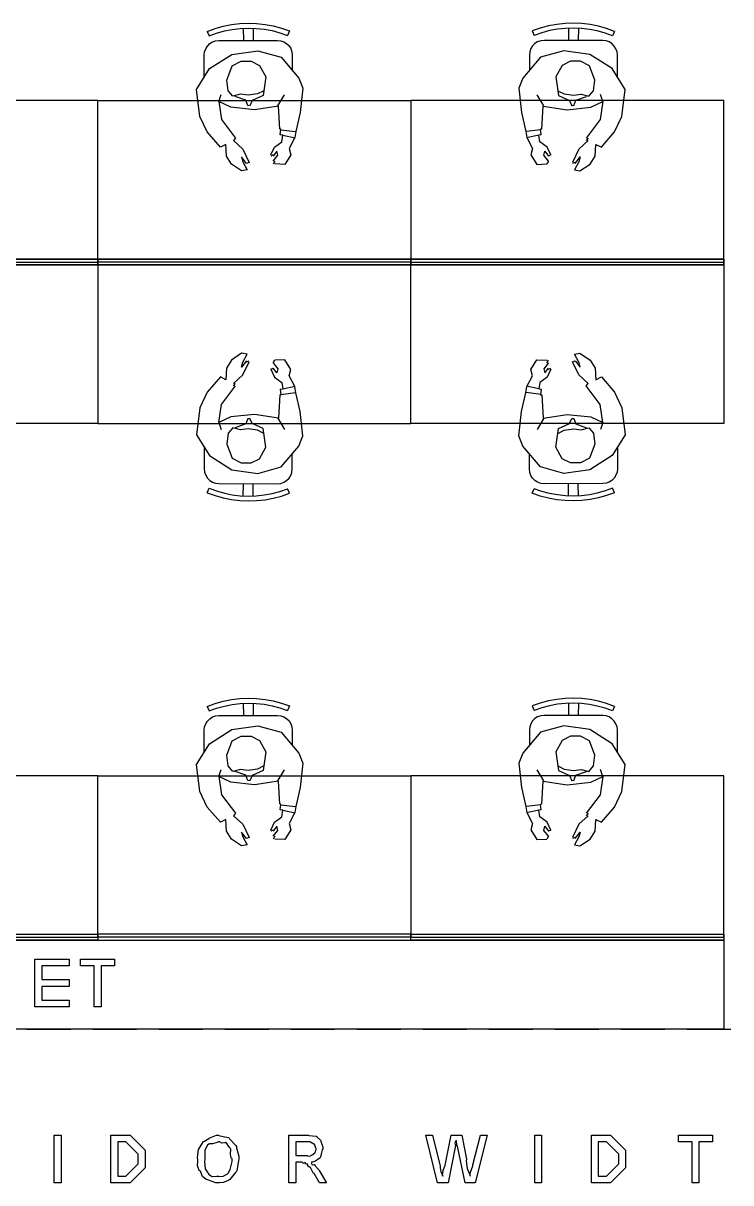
# Model space of a CAD drawing. Extents: x 0 to 23.4, y 0 to 16.5.
# Drawn here: x 14.991 to 15.941, y 7.637 to 9.192 of the extents above; entities that cross this region are included whole.
import ezdxf

# ---------------------------------------------------------------- set-up
doc = ezdxf.new("R2010")
doc.units = 0
doc.layers.get('0').update_dxf_attribs({"linetype": 'CONTINUOUS'})

msp = doc.modelspace()

# ---------------------------------------------------------------- linework, layer by layer
at = {"color": 0}
for points in [[(15.2383, 9.18143), (15.249, 9.18528), (15.2599, 9.18832), (15.271, 9.19054), (15.2821, 9.19189), (15.2935, 9.19239), (15.3047, 9.19206), (15.316, 9.19081), (15.3269, 9.18881), (15.3379, 9.18588), (15.3486, 9.18218)], [(15.2383, 9.18143), (15.2408, 9.17535)], [(15.2408, 9.17535), (15.251, 9.17904), (15.2614, 9.18192), (15.2719, 9.18403), (15.2826, 9.18533), (15.2935, 9.18582), (15.3042, 9.18549), (15.3149, 9.18435), (15.3256, 9.1824), (15.336, 9.17964), (15.3461, 9.17606)], [(15.2868, 9.18582), (15.2869, 9.16932)], [(15.3, 9.18588), (15.3, 9.16932)], [(15.3486, 9.18218), (15.3461, 9.17606)], [(15.7847, 9.18143), (15.7742, 9.18528), (15.7633, 9.18832), (15.7522, 9.19054), (15.7411, 9.19189), (15.7297, 9.19239), (15.7185, 9.19206), (15.7074, 9.19081), (15.6963, 9.18881), (15.6853, 9.18588), (15.6746, 9.18218)], [(15.6746, 9.18218), (15.6771, 9.17606)], [(15.7822, 9.17535), (15.7722, 9.17904), (15.7618, 9.18192), (15.7512, 9.18403), (15.7406, 9.18533), (15.7297, 9.18582), (15.719, 9.18549), (15.7083, 9.18435), (15.6976, 9.1824), (15.6872, 9.17964), (15.6771, 9.17606)], [(15.7232, 9.18588), (15.7232, 9.16932)], [(15.7364, 9.18582), (15.7363, 9.16932)], [(15.7847, 9.18143), (15.7822, 9.17535)], [(15.2344, 9.14953), (15.2349, 9.15392), (15.2364, 9.15804), (15.2386, 9.16178), (15.2418, 9.16493), (15.2456, 9.16726), (15.2496, 9.16872), (15.254, 9.16922)], [(15.254, 9.16922), (15.3328, 9.16938)], [(15.3328, 9.16938), (15.3371, 9.16889), (15.3412, 9.16749), (15.345, 9.16515), (15.3482, 9.162), (15.3506, 9.15831), (15.3519, 9.15414), (15.3525, 9.14974)], [(15.6904, 9.16938), (15.686, 9.16889), (15.6818, 9.16749), (15.6781, 9.16515), (15.675, 9.162), (15.6726, 9.15831), (15.6711, 9.15414), (15.6707, 9.14974)], [(15.7692, 9.16922), (15.6904, 9.16938)], [(15.7888, 9.14953), (15.7883, 9.15392), (15.7869, 9.15804), (15.7844, 9.16178), (15.7814, 9.16493), (15.7776, 9.16726), (15.7736, 9.16872), (15.7692, 9.16922)], [(15.2344, 9.12056), (15.2344, 9.14953)], [(15.2413, 9.13146), (15.2713, 9.15056)], [(15.2713, 9.15056), (15.3063, 9.15543)], [(15.3063, 9.15543), (15.3375, 9.14671)], [(15.3375, 9.14671), (15.3614, 9.11882)], [(15.3525, 9.14974), (15.3525, 9.12913)], [(15.6858, 9.14671), (15.6618, 9.11882)], [(15.6707, 9.14974), (15.6707, 9.12913)], [(15.7169, 9.15543), (15.6858, 9.14671)], [(15.7519, 9.15056), (15.7169, 9.15543)], [(15.7819, 9.13146), (15.7519, 9.15056)], [(15.7888, 9.12056), (15.7888, 9.14953)], [(15.2239, 9.10357), (15.2413, 9.13146)], [(15.2647, 9.11604), (15.2719, 9.13519)], [(15.2719, 9.13519), (15.2838, 9.14144)], [(15.2838, 9.14144), (15.2972, 9.14144)], [(15.2972, 9.14144), (15.3086, 9.13579)], [(15.3086, 9.13579), (15.3169, 9.12028)], [(15.7146, 9.13579), (15.7062, 9.12028)], [(15.726, 9.14144), (15.7146, 9.13579)], [(15.7393, 9.14144), (15.726, 9.14144)], [(15.7512, 9.13519), (15.7393, 9.14144)], [(15.7585, 9.11604), (15.7512, 9.13519)], [(15.7993, 9.10357), (15.7819, 9.13146)], [(15.2664, 9.10151), (15.2647, 9.11604)], [(15.3169, 9.12028), (15.3135, 9.09549)], [(15.3614, 9.11882), (15.3667, 9.10519)], [(15.6618, 9.11882), (15.6565, 9.10519)], [(15.7062, 9.12028), (15.7097, 9.09549)], [(15.7568, 9.10151), (15.7585, 9.11604)], [(15.2285, 9.06739), (15.2239, 9.10357)], [(15.2728, 9.09429), (15.2664, 9.10151)], [(15.3133, 9.1014), (15.3058, 9.09744)], [(15.3667, 9.10519), (15.3631, 9.07249)], [(15.6565, 9.10519), (15.6601, 9.07249)], [(15.7099, 9.1014), (15.7174, 9.09744)], [(15.7504, 9.09429), (15.7568, 9.10151)], [(15.7946, 9.06739), (15.7993, 9.10357)], [(15.0917, 9.08854), (14.6718, 9.08854)], [(15.0917, 8.87201), (15.0917, 9.08854)], [(15.0917, 9.08854), (15.5117, 9.08854)], [(15.0917, 8.87201), (15.0917, 9.08854)], [(15.2539, 9.0874), (15.2569, 9.09662)], [(15.2539, 9.0874), (15.2575, 9.06299)], [(15.2701, 9.07969), (15.2539, 9.0874)], [(15.2832, 9.097), (15.2728, 9.09429)], [(15.29, 9.08903), (15.2758, 9.09412)], [(15.2935, 9.09571), (15.2832, 9.097)], [(15.2928, 9.08203), (15.29, 9.08903)], [(15.3058, 9.09744), (15.2935, 9.09571)], [(15.2988, 9.08865), (15.2956, 9.08165)], [(15.3135, 9.09549), (15.2988, 9.08865)], [(15.3333, 9.08154), (15.3421, 9.0964)], [(15.5117, 9.08854), (15.5117, 8.87201)], [(15.9315, 9.08854), (15.5117, 9.08854)], [(15.5117, 9.08854), (15.5117, 8.87201)], [(15.6899, 9.08154), (15.6811, 9.0964)], [(15.7097, 9.09549), (15.7244, 9.08865)], [(15.7174, 9.09744), (15.7297, 9.09571)], [(15.7244, 9.08865), (15.7276, 9.08165)], [(15.7297, 9.09571), (15.74, 9.097)], [(15.7304, 9.08203), (15.7332, 9.08903)], [(15.7332, 9.08903), (15.7474, 9.09412)], [(15.74, 9.097), (15.7504, 9.09429)], [(15.7532, 9.07969), (15.7693, 9.0874)], [(15.7693, 9.0874), (15.7657, 9.06299)], [(15.7693, 9.0874), (15.7661, 9.09662)], [(15.9315, 8.87201), (15.9315, 9.08854)], [(15.3017, 9.07639), (15.2701, 9.07969)], [(15.2956, 9.08203), (15.2928, 9.08165)], [(15.334, 9.08117), (15.3017, 9.07639)], [(15.3358, 9.05029), (15.334, 9.08117)], [(15.3631, 9.07249), (15.3572, 9.04725)], [(15.6601, 9.07249), (15.666, 9.04725)], [(15.6874, 9.05029), (15.6892, 9.08117)], [(15.6892, 9.08117), (15.7215, 9.07639)], [(15.7215, 9.07639), (15.7532, 9.07969)], [(15.7304, 9.08203), (15.7276, 9.08165)], [(15.2382, 9.0465), (15.2285, 9.06739)], [(15.2575, 9.06299), (15.2765, 9.03819)], [(15.7657, 9.06299), (15.7468, 9.03819)], [(15.785, 9.0465), (15.7946, 9.06739)], [(15.256, 9.02599), (15.2382, 9.0465)], [(15.2765, 9.03819), (15.2735, 9.03483)], [(15.3374, 9.05029), (15.3358, 9.05013)], [(15.3365, 9.04249), (15.3374, 9.05013)], [(15.3397, 9.04249), (15.3365, 9.04215)], [(15.3371, 9.04953), (15.3567, 9.04715)], [(15.3386, 9.03342), (15.3397, 9.04215)], [(15.3397, 9.04215), (15.3565, 9.03863)], [(15.356, 9.03901), (15.3482, 9.02447)], [(15.3572, 9.04725), (15.356, 9.03901)], [(15.666, 9.04725), (15.6672, 9.03901)], [(15.6861, 9.04953), (15.6665, 9.04715)], [(15.6833, 9.04215), (15.6667, 9.03863)], [(15.6672, 9.03901), (15.6751, 9.02447)], [(15.6867, 9.04249), (15.6833, 9.04215)], [(15.6846, 9.03342), (15.6833, 9.04215)], [(15.6874, 9.05029), (15.6858, 9.05013)], [(15.6867, 9.04249), (15.6858, 9.05013)], [(15.7497, 9.03819), (15.7468, 9.03483)], [(15.7674, 9.02599), (15.785, 9.0465)], [(15.2635, 9.02989), (15.256, 9.02599)], [(15.2644, 9.01417), (15.2635, 9.02989)], [(15.2735, 9.03483), (15.2862, 9.02344)], [(15.2862, 9.02344), (15.2946, 9.00575)], [(15.3236, 9.01563), (15.3286, 9.02632)], [(15.3286, 9.02632), (15.3386, 9.03342)], [(15.3482, 9.02447), (15.3506, 9.016)], [(15.6751, 9.02447), (15.6726, 9.016)], [(15.6946, 9.02632), (15.6846, 9.03342)], [(15.6996, 9.01563), (15.6946, 9.02632)], [(15.7369, 9.02344), (15.7286, 9.00575)], [(15.7497, 9.03483), (15.7369, 9.02344)], [(15.7588, 9.01417), (15.7597, 9.02989)], [(15.7597, 9.02989), (15.7674, 9.02599)], [(15.2708, 9.00336), (15.2644, 9.01417)], [(15.2844, 9.01303), (15.286, 9.0064)], [(15.2911, 9.00439), (15.2844, 9.01303)], [(15.286, 9.0064), (15.2921, 8.99561)], [(15.3267, 9.01563), (15.3236, 9.01421)], [(15.3319, 9.02072), (15.3267, 9.01421)], [(15.3267, 9.00726), (15.3333, 9.01519)], [(15.329, 9.00726), (15.3267, 9.00364)], [(15.3333, 9.01519), (15.3319, 9.02072)], [(15.3506, 9.016), (15.3425, 9.00299)], [(15.6726, 9.016), (15.6807, 9.00299)], [(15.6899, 9.01519), (15.6913, 9.02072)], [(15.6965, 9.00726), (15.6899, 9.01519)], [(15.6913, 9.02072), (15.6965, 9.01421)], [(15.6965, 9.00726), (15.6942, 9.00364)], [(15.6996, 9.01563), (15.6965, 9.01421)], [(15.7372, 9.0064), (15.7311, 8.99561)], [(15.7321, 9.00439), (15.7387, 9.01303)], [(15.7387, 9.01303), (15.7372, 9.0064)], [(15.7524, 9.00336), (15.7588, 9.01417)], [(15.2846, 8.99442), (15.2708, 9.00336)], [(15.2921, 8.99561), (15.2846, 8.99442)], [(15.2946, 9.00575), (15.2911, 9.00439)], [(15.3425, 9.00299), (15.329, 9.00364)], [(15.6807, 9.00299), (15.6942, 9.00364)], [(15.7321, 9.00575), (15.7286, 9.00439)], [(15.7311, 8.99561), (15.7386, 8.99442)], [(15.7386, 8.99442), (15.7524, 9.00336)], [(14.6718, 8.87201), (15.0917, 8.87201)], [(14.6718, 8.87201), (15.0917, 8.87201)], [(15.0917, 8.87592), (15.0917, 8.87201)], [(15.0917, 8.87592), (15.0917, 8.87201)], [(15.0917, 8.87201), (15.0917, 8.65549)], [(15.0917, 8.86806), (15.0917, 8.87201)], [(15.5117, 8.87201), (15.0917, 8.87201)], [(15.0917, 8.87201), (15.0917, 8.65549)], [(15.0917, 8.86806), (15.0917, 8.87201)], [(15.5117, 8.87201), (15.0917, 8.87201)], [(15.5117, 8.65549), (15.5117, 8.87201)], [(15.5117, 8.65549), (15.5117, 8.87201)], [(15.5117, 8.87201), (15.9315, 8.87201)], [(15.5117, 8.87201), (15.9315, 8.87201)], [(15.9315, 8.87592), (15.9315, 8.87201)], [(15.9315, 8.87201), (15.9315, 8.65549)], [(15.9315, 8.86806), (15.9315, 8.87201)], [(15.2846, 8.74957), (15.2708, 8.74061)], [(15.2921, 8.74838), (15.2846, 8.74957)], [(15.286, 8.73757), (15.2921, 8.74838)], [(15.7311, 8.74838), (15.7386, 8.74957)], [(15.7372, 8.73757), (15.7311, 8.74838)], [(15.7386, 8.74957), (15.7524, 8.74061)], [(15.2644, 8.72982), (15.2635, 8.71414)], [(15.2708, 8.74061), (15.2644, 8.72982)], [(15.2911, 8.73958), (15.2844, 8.73101)], [(15.2844, 8.73101), (15.286, 8.73757)], [(15.2862, 8.72054), (15.2946, 8.73828)], [(15.2911, 8.73828), (15.2946, 8.73958)], [(15.3236, 8.72835), (15.3267, 8.72982)], [(15.3236, 8.72835), (15.3286, 8.71767)], [(15.3267, 8.73671), (15.329, 8.7404)], [(15.3267, 8.73671), (15.3333, 8.72879)], [(15.3319, 8.72325), (15.3267, 8.72982)], [(15.3425, 8.741), (15.329, 8.7404)], [(15.3333, 8.72879), (15.3319, 8.72325)], [(15.3506, 8.72797), (15.3425, 8.741)], [(15.3482, 8.71951), (15.3506, 8.72797)], [(15.6726, 8.72797), (15.6807, 8.741)], [(15.6751, 8.71951), (15.6726, 8.72797)], [(15.6807, 8.741), (15.6942, 8.7404)], [(15.6965, 8.73671), (15.6899, 8.72879)], [(15.6899, 8.72879), (15.6913, 8.72325)], [(15.6913, 8.72325), (15.6965, 8.72982)], [(15.6942, 8.73671), (15.6965, 8.7404)], [(15.6996, 8.72835), (15.6946, 8.71767)], [(15.6965, 8.72835), (15.6996, 8.72982)], [(15.7286, 8.73828), (15.7321, 8.73958)], [(15.7369, 8.72054), (15.7286, 8.73828)], [(15.7321, 8.73958), (15.7387, 8.73101)], [(15.7387, 8.73101), (15.7372, 8.73757)], [(15.7524, 8.74061), (15.7588, 8.72982)], [(15.7588, 8.72982), (15.7597, 8.71414)], [(15.256, 8.71799), (15.2382, 8.69749)], [(15.2635, 8.71414), (15.256, 8.71799)], [(15.2735, 8.70915), (15.2862, 8.72054)], [(15.3286, 8.71767), (15.3386, 8.71056)], [(15.3386, 8.71056), (15.3397, 8.70182)], [(15.356, 8.70497), (15.3482, 8.71951)], [(15.6672, 8.70497), (15.6751, 8.71951)], [(15.6846, 8.71056), (15.6833, 8.70182)], [(15.6946, 8.71767), (15.6846, 8.71056)], [(15.7497, 8.70915), (15.7369, 8.72054)], [(15.7597, 8.71414), (15.7674, 8.71799)], [(15.7674, 8.71799), (15.785, 8.69749)], [(15.2382, 8.69749), (15.2285, 8.67665)], [(15.2575, 8.68099), (15.2765, 8.70583)], [(15.2735, 8.70583), (15.2765, 8.70915)], [(15.3365, 8.7015), (15.3397, 8.70182)], [(15.3365, 8.7015), (15.3374, 8.69385)], [(15.3371, 8.6945), (15.3567, 8.69683)], [(15.3397, 8.70182), (15.3565, 8.7054)], [(15.3572, 8.69672), (15.356, 8.70497)], [(15.3631, 8.6715), (15.3572, 8.69672)], [(15.6601, 8.6715), (15.666, 8.69672)], [(15.666, 8.69672), (15.6672, 8.70497)], [(15.6861, 8.6945), (15.6665, 8.69683)], [(15.6833, 8.70182), (15.6667, 8.7054)], [(15.6833, 8.7015), (15.6867, 8.70182)], [(15.6867, 8.7015), (15.6858, 8.69385)], [(15.7468, 8.70583), (15.7497, 8.70915)], [(15.7657, 8.68099), (15.7468, 8.70583)], [(15.785, 8.69749), (15.7946, 8.67665)], [(15.2539, 8.65662), (15.2575, 8.68099)], [(15.3358, 8.69374), (15.334, 8.66282)], [(15.3358, 8.69374), (15.3374, 8.69385)], [(15.6858, 8.69374), (15.6874, 8.69385)], [(15.6874, 8.69374), (15.6892, 8.66282)], [(15.7693, 8.65662), (15.7657, 8.68099)], [(15.2285, 8.67665), (15.2239, 8.64046)], [(15.2701, 8.66428), (15.2539, 8.65662)], [(15.3017, 8.66764), (15.2701, 8.66428)], [(15.334, 8.66282), (15.3017, 8.66764)], [(15.3667, 8.63883), (15.3631, 8.6715)], [(15.6565, 8.63883), (15.6601, 8.6715)], [(15.6892, 8.66282), (15.7215, 8.66764)], [(15.7215, 8.66764), (15.7532, 8.66428)], [(15.7532, 8.66428), (15.7693, 8.65662)], [(15.7946, 8.67665), (15.7993, 8.64046)], [(15.0917, 8.65549), (14.6718, 8.65549)], [(15.0917, 8.65549), (15.5117, 8.65549)], [(15.2539, 8.65662), (15.2569, 8.64735)], [(15.2728, 8.64968), (15.2664, 8.64247)], [(15.2832, 8.64703), (15.2728, 8.64968)], [(15.29, 8.65494), (15.2758, 8.64985)], [(15.2935, 8.64833), (15.2832, 8.64703)], [(15.2928, 8.662), (15.29, 8.65494)], [(15.2928, 8.662), (15.2956, 8.66233)], [(15.3058, 8.6466), (15.2935, 8.64833)], [(15.2988, 8.65533), (15.2956, 8.66233)], [(15.3135, 8.64854), (15.2988, 8.65533)], [(15.3169, 8.62369), (15.3135, 8.64854)], [(15.3333, 8.66243), (15.3421, 8.64763)], [(15.9315, 8.65549), (15.5117, 8.65549)], [(15.6899, 8.66243), (15.6811, 8.64763)], [(15.7062, 8.62369), (15.7097, 8.64854)], [(15.7097, 8.64854), (15.7244, 8.65533)], [(15.7174, 8.6466), (15.7297, 8.64833)], [(15.7244, 8.65533), (15.7276, 8.66233)], [(15.7276, 8.662), (15.7304, 8.66233)], [(15.7297, 8.64833), (15.74, 8.64703)], [(15.7304, 8.662), (15.7332, 8.65494)], [(15.7332, 8.65494), (15.7474, 8.64985)], [(15.74, 8.64703), (15.7504, 8.64968)], [(15.7504, 8.64968), (15.7568, 8.64247)], [(15.7693, 8.65662), (15.7661, 8.64735)], [(15.2239, 8.64046), (15.2413, 8.61253)], [(15.2664, 8.64247), (15.2647, 8.62793)], [(15.3133, 8.64258), (15.3058, 8.6466)], [(15.3614, 8.62517), (15.3667, 8.63883)], [(15.6618, 8.62517), (15.6565, 8.63883)], [(15.7099, 8.64258), (15.7174, 8.6466)], [(15.7568, 8.64247), (15.7585, 8.62793)], [(15.7993, 8.64046), (15.7819, 8.61253)], [(15.2344, 8.62349), (15.2344, 8.59446)], [(15.2647, 8.62793), (15.2719, 8.60878)], [(15.3086, 8.60818), (15.3169, 8.62369)], [(15.3375, 8.59728), (15.3614, 8.62517)], [(15.6858, 8.59728), (15.6618, 8.62517)], [(15.7146, 8.60818), (15.7062, 8.62369)], [(15.7585, 8.62793), (15.7512, 8.60878)], [(15.7888, 8.62349), (15.7888, 8.59446)], [(15.2413, 8.61253), (15.2713, 8.59343)], [(15.2719, 8.60878), (15.2838, 8.60254)], [(15.2838, 8.60254), (15.2972, 8.60254)], [(15.2972, 8.60254), (15.3086, 8.60818)], [(15.3525, 8.59424), (15.3525, 8.61485)], [(15.6707, 8.59424), (15.6707, 8.61485)], [(15.726, 8.60254), (15.7146, 8.60818)], [(15.7393, 8.60254), (15.726, 8.60254)], [(15.7512, 8.60878), (15.7393, 8.60254)], [(15.7819, 8.61253), (15.7519, 8.59343)], [(15.2344, 8.59446), (15.2349, 8.59011), (15.2364, 8.58594), (15.2386, 8.58219), (15.2418, 8.5791), (15.2456, 8.57671), (15.2496, 8.57525), (15.254, 8.57476)], [(15.2713, 8.59343), (15.3063, 8.58854)], [(15.3063, 8.58854), (15.3375, 8.59728)], [(15.3328, 8.5746), (15.3371, 8.57508), (15.3412, 8.57656), (15.345, 8.57889), (15.3482, 8.58197), (15.3506, 8.58572), (15.3519, 8.58985), (15.3525, 8.59424)], [(15.6904, 8.5746), (15.686, 8.57508), (15.6818, 8.57656), (15.6781, 8.57889), (15.675, 8.58197), (15.6726, 8.58572), (15.6711, 8.58985), (15.6707, 8.59424)], [(15.7169, 8.58854), (15.6858, 8.59728)], [(15.7519, 8.59343), (15.7169, 8.58854)], [(15.7888, 8.59446), (15.7883, 8.59011), (15.7869, 8.58594), (15.7844, 8.58219), (15.7814, 8.5791), (15.7776, 8.57671), (15.7736, 8.57525), (15.7692, 8.57476)], [(15.254, 8.57476), (15.3328, 8.5746)], [(15.2868, 8.55817), (15.2869, 8.57471)], [(15.3, 8.55817), (15.3, 8.57465)], [(15.7692, 8.57476), (15.6904, 8.5746)], [(15.7232, 8.55817), (15.7232, 8.57465)], [(15.7364, 8.55817), (15.7363, 8.57471)], [(15.2383, 8.56261), (15.2408, 8.56868)], [(15.2383, 8.56261), (15.249, 8.55875), (15.2599, 8.55567), (15.271, 8.5535), (15.2821, 8.55208), (15.2935, 8.5516), (15.3047, 8.55197), (15.316, 8.55317), (15.3269, 8.55524), (15.3379, 8.55811), (15.3486, 8.56185)], [(15.2408, 8.56868), (15.251, 8.565), (15.2614, 8.56207), (15.2719, 8.55994), (15.2826, 8.55865), (15.2935, 8.55817), (15.3042, 8.55849), (15.3149, 8.55963), (15.3256, 8.56163), (15.336, 8.56435), (15.3461, 8.56793)], [(15.3486, 8.56185), (15.3461, 8.56793)], [(15.6746, 8.56185), (15.6771, 8.56793)], [(15.7847, 8.56261), (15.7742, 8.55875), (15.7633, 8.55567), (15.7522, 8.5535), (15.7411, 8.55208), (15.7297, 8.5516), (15.7185, 8.55197), (15.7074, 8.55317), (15.6963, 8.55524), (15.6853, 8.55811), (15.6746, 8.56185)], [(15.7822, 8.56868), (15.7722, 8.565), (15.7618, 8.56207), (15.7512, 8.55994), (15.7406, 8.55865), (15.7297, 8.55817), (15.719, 8.55849), (15.7083, 8.55963), (15.6976, 8.56163), (15.6872, 8.56435), (15.6771, 8.56793)], [(15.7847, 8.56261), (15.7822, 8.56868)], [(15.2383, 8.27593), (15.249, 8.27979), (15.2599, 8.28282), (15.271, 8.28504), (15.2821, 8.2864), (15.2935, 8.28694), (15.3047, 8.28657), (15.316, 8.28538), (15.3269, 8.28331), (15.3379, 8.28043), (15.3486, 8.27669)], [(15.2383, 8.27593), (15.2408, 8.26986)], [(15.2408, 8.26986), (15.251, 8.27354), (15.2614, 8.27647), (15.2719, 8.2786), (15.2826, 8.27989), (15.2935, 8.28038), (15.3042, 8.28006), (15.3149, 8.27886), (15.3256, 8.27692), (15.336, 8.27414), (15.3461, 8.27061)], [(15.2868, 8.28038), (15.2869, 8.26383)], [(15.3, 8.28038), (15.3, 8.26389)], [(15.3486, 8.27669), (15.3461, 8.27061)], [(15.7847, 8.27593), (15.7742, 8.27979), (15.7633, 8.28282), (15.7522, 8.28504), (15.7411, 8.2864), (15.7297, 8.28694), (15.7185, 8.28657), (15.7074, 8.28538), (15.6963, 8.28331), (15.6853, 8.28043), (15.6746, 8.27669)], [(15.6746, 8.27669), (15.6771, 8.27061)], [(15.7822, 8.26986), (15.7722, 8.27354), (15.7618, 8.27647), (15.7512, 8.2786), (15.7406, 8.27989), (15.7297, 8.28038), (15.719, 8.28006), (15.7083, 8.27886), (15.6976, 8.27692), (15.6872, 8.27414), (15.6771, 8.27061)], [(15.7232, 8.28038), (15.7232, 8.26389)], [(15.7364, 8.28038), (15.7363, 8.26383)], [(15.7847, 8.27593), (15.7822, 8.26986)], [(15.2344, 8.24403), (15.2349, 8.24843), (15.2364, 8.25261), (15.2386, 8.25635), (15.2418, 8.25944), (15.2456, 8.26183), (15.2496, 8.26329), (15.254, 8.26378)], [(15.254, 8.26378), (15.3328, 8.26394)], [(15.3328, 8.26394), (15.3371, 8.26346), (15.3412, 8.26199), (15.345, 8.25965), (15.3482, 8.25657), (15.3506, 8.25282), (15.3519, 8.24869), (15.3525, 8.24431)], [(15.6904, 8.26394), (15.686, 8.26346), (15.6818, 8.26199), (15.6781, 8.25965), (15.675, 8.25657), (15.6726, 8.25282), (15.6711, 8.24869), (15.6707, 8.24431)], [(15.7692, 8.26378), (15.6904, 8.26394)], [(15.7888, 8.24403), (15.7883, 8.24843), (15.7869, 8.25261), (15.7844, 8.25635), (15.7814, 8.25944), (15.7776, 8.26183), (15.7736, 8.26329), (15.7692, 8.26378)], [(15.2344, 8.21506), (15.2344, 8.24403)], [(15.2413, 8.22601), (15.2713, 8.24507)], [(15.2713, 8.24507), (15.3063, 8.25)], [(15.3063, 8.25), (15.3375, 8.24126)], [(15.3525, 8.24431), (15.3525, 8.22368)], [(15.6707, 8.24431), (15.6707, 8.22368)], [(15.7169, 8.25), (15.6858, 8.24126)], [(15.7519, 8.24507), (15.7169, 8.25)], [(15.7819, 8.22601), (15.7519, 8.24507)], [(15.7888, 8.21506), (15.7888, 8.24403)], [(15.2647, 8.21061), (15.2719, 8.22976)], [(15.2719, 8.22976), (15.2838, 8.23594)], [(15.2838, 8.23594), (15.2972, 8.236)], [(15.2972, 8.236), (15.3086, 8.23031)], [(15.3086, 8.23031), (15.3169, 8.21485)], [(15.3375, 8.24126), (15.3614, 8.21337)], [(15.6858, 8.24126), (15.6618, 8.21337)], [(15.7146, 8.23031), (15.7062, 8.21485)], [(15.726, 8.236), (15.7146, 8.23031)], [(15.7393, 8.23594), (15.726, 8.236)], [(15.7512, 8.22976), (15.7393, 8.23594)], [(15.7585, 8.21061), (15.7512, 8.22976)], [(15.2239, 8.19808), (15.2413, 8.22601)], [(15.3169, 8.21485), (15.3135, 8.19)], [(15.3614, 8.21337), (15.3667, 8.19971)], [(15.6618, 8.21337), (15.6565, 8.19971)], [(15.7062, 8.21485), (15.7097, 8.19)], [(15.7993, 8.19808), (15.7819, 8.22601)], [(15.2285, 8.16189), (15.2239, 8.19808)], [(15.2664, 8.19607), (15.2647, 8.21061)], [(15.3667, 8.19971), (15.3631, 8.16704)], [(15.6565, 8.19971), (15.6601, 8.16704)], [(15.7568, 8.19607), (15.7585, 8.21061)], [(15.7946, 8.16189), (15.7993, 8.19808)], [(15.0917, 8.18306), (14.6718, 8.18306)], [(15.0917, 7.96653), (15.0917, 8.18306)], [(15.0917, 8.18306), (15.5117, 8.18306)], [(15.0917, 7.96653), (15.0917, 8.18306)], [(15.2539, 8.18192), (15.2569, 8.19114)], [(15.2539, 8.18192), (15.2575, 8.1575)], [(15.2701, 8.17421), (15.2539, 8.18192)], [(15.2728, 8.18886), (15.2664, 8.19607)], [(15.2832, 8.19151), (15.2728, 8.18886)], [(15.29, 8.1836), (15.2758, 8.18864)], [(15.2935, 8.19021), (15.2832, 8.19151)], [(15.2928, 8.17654), (15.29, 8.1836)], [(15.3058, 8.19194), (15.2935, 8.19021)], [(15.2988, 8.18321), (15.2956, 8.17617)], [(15.3135, 8.19), (15.2988, 8.18321)], [(15.3133, 8.19596), (15.3058, 8.19194)], [(15.3333, 8.17611), (15.3421, 8.19092)], [(15.5117, 8.18306), (15.5117, 7.96653)], [(15.9315, 8.18306), (15.5117, 8.18306)], [(15.5117, 8.18306), (15.5117, 7.96653)], [(15.6899, 8.17611), (15.6811, 8.19092)], [(15.7097, 8.19), (15.7244, 8.18321)], [(15.7099, 8.19596), (15.7174, 8.19194)], [(15.7174, 8.19194), (15.7297, 8.19021)], [(15.7244, 8.18321), (15.7276, 8.17617)], [(15.7297, 8.19021), (15.74, 8.19151)], [(15.7304, 8.17654), (15.7332, 8.1836)], [(15.7332, 8.1836), (15.7474, 8.18864)], [(15.74, 8.19151), (15.7504, 8.18886)], [(15.7504, 8.18886), (15.7568, 8.19607)], [(15.7532, 8.17421), (15.7693, 8.18192)], [(15.7693, 8.18192), (15.7657, 8.1575)], [(15.7693, 8.18192), (15.7661, 8.19114)], [(15.9315, 7.96653), (15.9315, 8.18306)], [(15.3017, 8.1709), (15.2701, 8.17421)], [(15.2956, 8.17654), (15.2928, 8.17617)], [(15.334, 8.17572), (15.3017, 8.1709)], [(15.3358, 8.14481), (15.334, 8.17572)], [(15.3631, 8.16704), (15.3572, 8.14182)], [(15.6601, 8.16704), (15.666, 8.14182)], [(15.6874, 8.14481), (15.6892, 8.17572)], [(15.6892, 8.17572), (15.7215, 8.1709)], [(15.7215, 8.1709), (15.7532, 8.17421)], [(15.7304, 8.17654), (15.7276, 8.17617)], [(15.2382, 8.14106), (15.2285, 8.16189)], [(15.2575, 8.1575), (15.2765, 8.13271)], [(15.7657, 8.1575), (15.7468, 8.13271)], [(15.785, 8.14106), (15.7946, 8.16189)], [(15.256, 8.12056), (15.2382, 8.14106)], [(15.3374, 8.14481), (15.3358, 8.14464)], [(15.3365, 8.13704), (15.3374, 8.14464)], [(15.3397, 8.13704), (15.3365, 8.13672)], [(15.3371, 8.14404), (15.3567, 8.14165)], [(15.3386, 8.12799), (15.3397, 8.13672)], [(15.3397, 8.13672), (15.3565, 8.13314)], [(15.3572, 8.14182), (15.356, 8.13351)], [(15.666, 8.14182), (15.6672, 8.13351)], [(15.6861, 8.14404), (15.6665, 8.14165)], [(15.6833, 8.13672), (15.6667, 8.13314)], [(15.6867, 8.13704), (15.6833, 8.13672)], [(15.6846, 8.12799), (15.6833, 8.13672)], [(15.6874, 8.14481), (15.6858, 8.14464)], [(15.6867, 8.13704), (15.6858, 8.14464)], [(15.7674, 8.12056), (15.785, 8.14106)], [(15.2635, 8.1244), (15.256, 8.12056)], [(15.2644, 8.10872), (15.2635, 8.1244)], [(15.2765, 8.13271), (15.2735, 8.12939)], [(15.2735, 8.12939), (15.2862, 8.118)], [(15.3236, 8.11019), (15.3286, 8.12088)], [(15.3286, 8.12088), (15.3386, 8.12799)], [(15.356, 8.13351), (15.3482, 8.11903)], [(15.6672, 8.13351), (15.6751, 8.11903)], [(15.6946, 8.12088), (15.6846, 8.12799)], [(15.6996, 8.11019), (15.6946, 8.12088)], [(15.7497, 8.12939), (15.7369, 8.118)], [(15.7497, 8.13271), (15.7468, 8.12939)], [(15.7588, 8.10872), (15.7597, 8.1244)], [(15.7597, 8.1244), (15.7674, 8.12056)], [(15.2708, 8.09793), (15.2644, 8.10872)], [(15.2844, 8.10753), (15.286, 8.10092)], [(15.2911, 8.09896), (15.2844, 8.10753)], [(15.2862, 8.118), (15.2946, 8.10026)], [(15.3267, 8.11019), (15.3236, 8.10872)], [(15.3319, 8.11529), (15.3267, 8.10872)], [(15.3267, 8.10183), (15.3333, 8.10975)], [(15.3333, 8.10975), (15.3319, 8.11529)], [(15.3506, 8.11057), (15.3425, 8.09754)], [(15.3482, 8.11903), (15.3506, 8.11057)], [(15.6751, 8.11903), (15.6726, 8.11057)], [(15.6726, 8.11057), (15.6807, 8.09754)], [(15.6899, 8.10975), (15.6913, 8.11529)], [(15.6965, 8.10183), (15.6899, 8.10975)], [(15.6913, 8.11529), (15.6965, 8.10872)], [(15.6996, 8.11019), (15.6965, 8.10872)], [(15.7369, 8.118), (15.7286, 8.10026)], [(15.7321, 8.09896), (15.7387, 8.10753)], [(15.7387, 8.10753), (15.7372, 8.10092)], [(15.7524, 8.09793), (15.7588, 8.10872)], [(15.2846, 8.08897), (15.2708, 8.09793)], [(15.2921, 8.09017), (15.2846, 8.08897)], [(15.286, 8.10092), (15.2921, 8.09017)], [(15.2946, 8.10026), (15.2911, 8.09896)], [(15.329, 8.10183), (15.3267, 8.09814)], [(15.3425, 8.09754), (15.329, 8.09814)], [(15.6807, 8.09754), (15.6942, 8.09814)], [(15.6965, 8.10183), (15.6942, 8.09814)], [(15.7321, 8.10026), (15.7286, 8.09896)], [(15.7372, 8.10092), (15.7311, 8.09017)], [(15.7311, 8.09017), (15.7386, 8.08897)], [(15.7386, 8.08897), (15.7524, 8.09793)], [(14.6718, 7.96653), (15.0917, 7.96653)], [(15.0917, 7.97049), (15.0917, 7.96653)], [(15.0917, 7.97049), (15.0917, 7.96653)], [(15.5117, 7.96653), (15.0917, 7.96653)], [(15.5117, 7.96653), (15.9315, 7.96653)], [(15.9315, 7.97049), (15.9315, 7.96653)], [(14.9961, 7.8431), (15.0553, 7.8431)], [(15.0847, 7.8431), (15.1437, 7.8431)], [(15.1733, 7.8431), (15.2324, 7.84315)], [(15.2619, 7.84315), (15.321, 7.84315)], [(15.3504, 7.84315), (15.4094, 7.84315)], [(15.439, 7.84315), (15.4981, 7.84321)], [(15.5276, 7.84321), (15.5867, 7.84321)], [(15.6163, 7.84321), (15.6753, 7.84321)], [(15.7047, 7.84321), (15.7639, 7.84321)], [(15.7933, 7.84326), (15.8525, 7.84326)], [(15.8819, 7.84326), (15.941, 7.84326)]]:
    msp.add_lwpolyline(points, dxfattribs=at)
for points in [[(14.6718, 8.86806), (15.0917, 8.86806), (15.0917, 8.87592), (14.6718, 8.87592), (14.6718, 8.86806)], [(14.6718, 8.87592), (15.0917, 8.87592), (15.0917, 8.86806), (14.6718, 8.86806), (14.6718, 8.87592)], [(15.5117, 8.86806), (15.0917, 8.86806), (15.0917, 8.87592), (15.5117, 8.87592), (15.5117, 8.86806)], [(15.5117, 8.87592), (15.0917, 8.87592), (15.0917, 8.86806), (15.5117, 8.86806), (15.5117, 8.87592)], [(15.5117, 8.86806), (15.9315, 8.86806), (15.9315, 8.87592), (15.5117, 8.87592), (15.5117, 8.86806)], [(15.5117, 8.87592), (15.9315, 8.87592), (15.9315, 8.86806), (15.5117, 8.86806), (15.5117, 8.87592)], [(14.6718, 7.97049), (15.0917, 7.97049), (15.0917, 7.96263), (14.6718, 7.96263), (14.6718, 7.97049)], [(15.5117, 7.97049), (15.0917, 7.97049), (15.0917, 7.96263), (15.5117, 7.96263), (15.5117, 7.97049)], [(15.5117, 7.97049), (15.9315, 7.97049), (15.9315, 7.96263), (15.5117, 7.96263), (15.5117, 7.97049)], [(15.9315, 7.96263), (15.9315, 7.84299), (13.832, 7.84299), (13.832, 7.96263), (15.9315, 7.96263)], [(15.0072, 7.87294), (15.0072, 7.93696), (15.0531, 7.93696), (15.0531, 7.92785), (15.0164, 7.92785), (15.0164, 7.90961), (15.0531, 7.90961), (15.0531, 7.9005), (15.0164, 7.9005), (15.0164, 7.88206), (15.0531, 7.88206), (15.0531, 7.87294), (15.0072, 7.87294)], [(15.0868, 7.87294), (15.0868, 7.92785), (15.0683, 7.92785), (15.0683, 7.93696), (15.1142, 7.93696), (15.1142, 7.92785), (15.096, 7.92785), (15.096, 7.87294), (15.0868, 7.87294)], [(15.0332, 7.63699), (15.0332, 7.70101), (15.0422, 7.70101), (15.0422, 7.63699), (15.0332, 7.63699)], [(15.1092, 7.63699), (15.1092, 7.70101), (15.1283, 7.70101), (15.1349, 7.70101), (15.155, 7.68083), (15.155, 7.66932), (15.155, 7.65717), (15.1349, 7.63699), (15.1292, 7.63699), (15.1092, 7.63699)], [(15.226, 7.66824), (15.2253, 7.67051), (15.2267, 7.68153), (15.2324, 7.69092), (15.2336, 7.69233), (15.2346, 7.69265), (15.2421, 7.69715), (15.2507, 7.70101), (15.2536, 7.70101), (15.2542, 7.70031), (15.26, 7.69894), (15.2668, 7.6976), (15.2679, 7.69689), (15.2682, 7.6959), (15.2769, 7.68685), (15.2775, 7.6856), (15.2776, 7.68381), (15.281, 7.67264), (15.281, 7.66889), (15.2803, 7.66699), (15.2781, 7.65321), (15.2775, 7.65196), (15.2764, 7.65067), (15.2686, 7.64133), (15.2675, 7.64068), (15.2657, 7.63976), (15.2596, 7.63747), (15.255, 7.63699), (15.2536, 7.63699), (15.2499, 7.63699), (15.2399, 7.64046), (15.2389, 7.64111), (15.2371, 7.6415), (15.2322, 7.64567), (15.2299, 7.65142), (15.2293, 7.65261), (15.2276, 7.65369), (15.2253, 7.66), (15.226, 7.66618), (15.226, 7.66824)], [(15.3479, 7.63699), (15.3479, 7.70101), (15.3742, 7.70101), (15.3747, 7.70031), (15.3846, 7.6996), (15.3853, 7.69928), (15.3854, 7.69846), (15.391, 7.69374), (15.3914, 7.69299), (15.3908, 7.69222), (15.3937, 7.68517), (15.3937, 7.68278), (15.3926, 7.68132), (15.3911, 7.67567), (15.3904, 7.6715), (15.3899, 7.67062), (15.3885, 7.66938), (15.3839, 7.6659), (15.3796, 7.66476), (15.3783, 7.66456), (15.3781, 7.6639), (15.3793, 7.66124), (15.3824, 7.66174), (15.3826, 7.66151), (15.3829, 7.6601), (15.3882, 7.65429), (15.3887, 7.65349), (15.3983, 7.63699), (15.3892, 7.63699), (15.3818, 7.64958), (15.3811, 7.64947), (15.3769, 7.65739), (15.3765, 7.65782), (15.3758, 7.65776), (15.3733, 7.65944), (15.3732, 7.66194), (15.3729, 7.66217), (15.3725, 7.66189), (15.3706, 7.662), (15.3699, 7.66407), (15.3696, 7.66411), (15.3694, 7.66368), (15.3675, 7.66282), (15.366, 7.66456), (15.3656, 7.66456), (15.3571, 7.66456), (15.3571, 7.63699), (15.3479, 7.63699)], [(15.5475, 7.63699), (15.5317, 7.70101), (15.5408, 7.70101), (15.5512, 7.65935), (15.551, 7.65756), (15.5521, 7.65164), (15.5542, 7.64719), (15.5544, 7.64611), (15.554, 7.64714), (15.555, 7.65338), (15.5569, 7.65821), (15.5571, 7.65847), (15.5656, 7.70101), (15.5799, 7.70101), (15.5864, 7.66868), (15.5857, 7.66629), (15.5874, 7.65625), (15.5908, 7.64779), (15.5911, 7.64611), (15.5911, 7.64985), (15.5947, 7.65978), (15.595, 7.66108), (15.605, 7.70101), (15.6139, 7.70101), (15.5981, 7.63699), (15.5844, 7.63699), (15.5742, 7.68625), (15.5739, 7.68674), (15.5729, 7.69179), (15.5729, 7.69342), (15.5721, 7.69308), (15.5706, 7.69021), (15.5717, 7.68767), (15.5717, 7.68713), (15.5617, 7.63699), (15.5475, 7.63699)], [(15.6779, 7.63699), (15.6779, 7.70101), (15.6869, 7.70101), (15.6869, 7.63699), (15.6779, 7.63699)], [(15.754, 7.63699), (15.754, 7.70101), (15.7731, 7.70101), (15.7796, 7.70101), (15.7997, 7.68083), (15.7997, 7.66932), (15.7997, 7.65717), (15.7796, 7.63699), (15.7739, 7.63699), (15.754, 7.63699)], [(15.889, 7.63699), (15.889, 7.69189), (15.8708, 7.69189), (15.8708, 7.70101), (15.9165, 7.70101), (15.9165, 7.69189), (15.8983, 7.69189), (15.8983, 7.63699), (15.889, 7.63699)], [(15.1183, 7.64611), (15.1288, 7.64611), (15.1294, 7.64611), (15.1458, 7.6626), (15.1458, 7.66954), (15.1458, 7.6754), (15.1294, 7.69189), (15.1288, 7.69189), (15.1183, 7.69189), (15.1183, 7.64611)], [(15.2351, 7.66824), (15.2347, 7.66547), (15.2358, 7.65565), (15.2394, 7.65022), (15.2403, 7.64958), (15.2403, 7.64849), (15.245, 7.6454), (15.2514, 7.64611), (15.2536, 7.64611), (15.2542, 7.64535), (15.2597, 7.64589), (15.2657, 7.64919), (15.2667, 7.64979), (15.2667, 7.64979), (15.2694, 7.65489), (15.2718, 7.66558), (15.2718, 7.66911), (15.2707, 7.66986), (15.2696, 7.67546), (15.27, 7.68201), (15.2696, 7.68321), (15.2683, 7.68414), (15.2656, 7.68847), (15.2637, 7.69119), (15.2632, 7.69125), (15.2622, 7.69054), (15.2581, 7.69015), (15.2547, 7.69189), (15.2536, 7.69189), (15.2518, 7.69092), (15.2454, 7.68946), (15.2414, 7.68918), (15.2406, 7.68864), (15.2389, 7.68733), (15.2353, 7.68078), (15.2351, 7.67139), (15.2351, 7.66824)], [(15.3571, 7.67367), (15.3726, 7.67367), (15.3728, 7.67318), (15.3761, 7.67285), (15.3794, 7.67458), (15.3799, 7.67475), (15.3799, 7.67475), (15.3803, 7.67486), (15.3831, 7.67768), (15.3833, 7.678), (15.3833, 7.678), (15.3839, 7.67871), (15.3846, 7.68197), (15.3846, 7.683), (15.3842, 7.68332), (15.3825, 7.68892), (15.3819, 7.68929), (15.3814, 7.68886), (15.3761, 7.69189), (15.3744, 7.69189), (15.3571, 7.69189), (15.3571, 7.67367)], [(15.7631, 7.64611), (15.7735, 7.64611), (15.7742, 7.64611), (15.7907, 7.6626), (15.7907, 7.66954), (15.7907, 7.6754), (15.7742, 7.69189), (15.7735, 7.69189), (15.7631, 7.69189), (15.7631, 7.64611)]]:
    msp.add_lwpolyline(points, close=True, dxfattribs=at)

doc.saveas('drawing.dxf')
